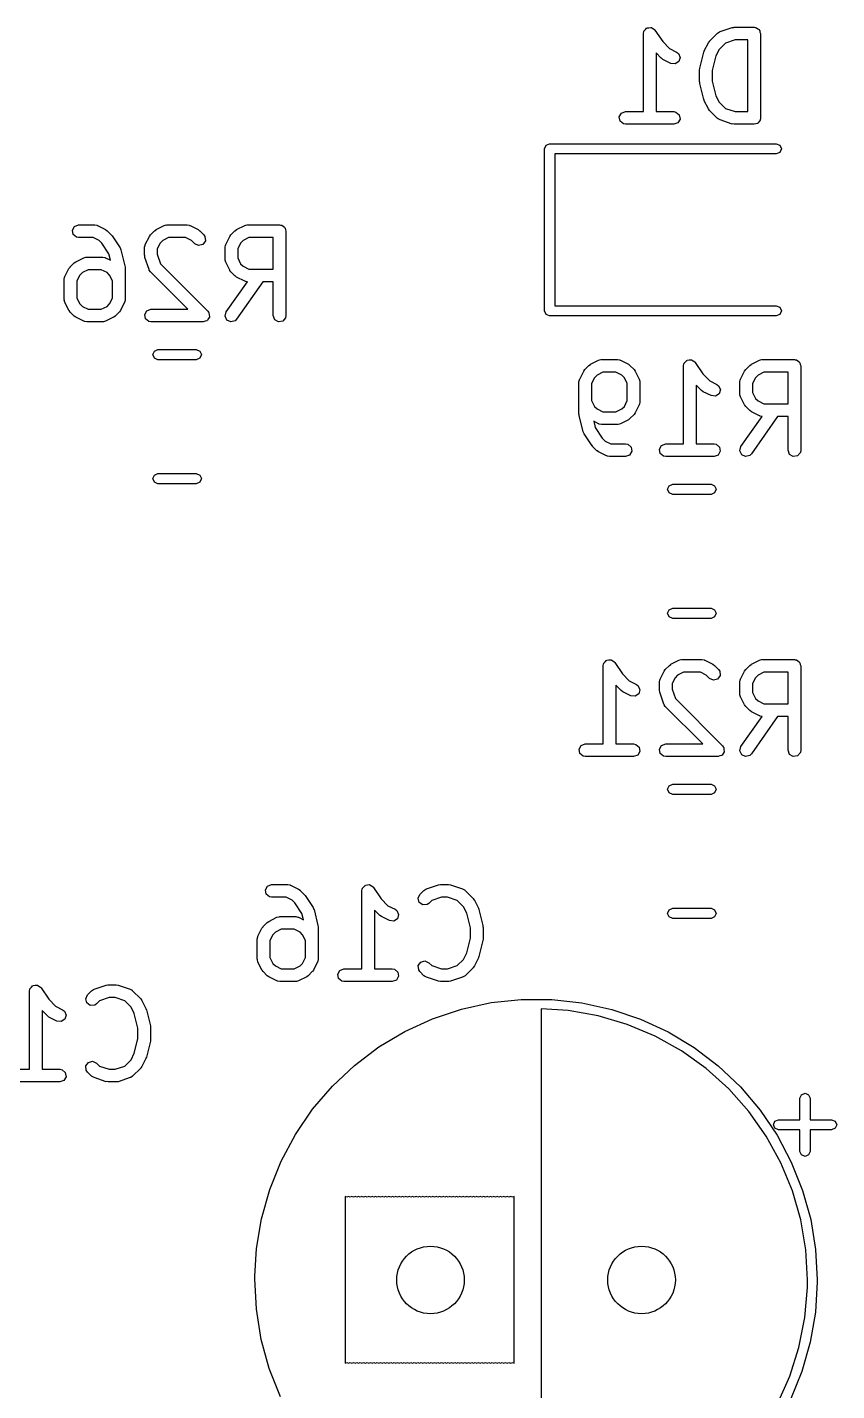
# Model space of a CAD drawing. Extents: x 83 to 134, y -229 to -46.
# Drawn here: x 111 to 120.59, y -147.18 to -131.02 of the extents above; entities that cross this region are included whole.
import ezdxf

# ---------------------------------------------------------------- set-up
doc = ezdxf.new("R2010")
doc.units = 0
doc.layers.add('BLACK', color=7, linetype='CONTINUOUS')

msp = doc.modelspace()

# ---------------------------------------------------------------- linework, layer by layer
at = {"layer": 'BLACK', "linetype": 'CONTINUOUS'}
for p, q in [((118.305, -131.063), (118.321, -131.048)), ((118.321, -131.048), (118.334, -131.031)), ((118.334, -131.031), (118.339, -131.031)), ((118.339, -131.031), (118.342, -131.028)), ((118.342, -131.028), (118.364, -131.026)), ((118.364, -131.026), (118.385, -131.023)), ((118.385, -131.023), (118.389, -131.025)), ((118.389, -131.025), (118.393, -131.024)), ((118.393, -131.024), (118.411, -131.037)), ((118.411, -131.037), (118.429, -131.048)), ((118.429, -131.048), (118.431, -131.052)), ((118.431, -131.052), (118.434, -131.055)), ((118.434, -131.055), (118.526, -131.191)), ((119.205, -131.073), (119.348, -131.025)), ((119.348, -131.025), (119.37, -131.022)), ((119.37, -131.022), (119.372, -131.021)), ((119.372, -131.021), (119.61, -131.021)), ((119.61, -131.021), (119.62, -131.023)), ((119.62, -131.023), (119.623, -131.023)), ((119.623, -131.023), (119.626, -131.024)), ((119.626, -131.024), (119.636, -131.026)), ((119.636, -131.026), (119.651, -131.038)), ((119.651, -131.038), (119.668, -131.048)), ((119.668, -131.048), (119.67, -131.055)), ((119.67, -131.055), (119.675, -131.059)), ((118.297, -131.096), (118.302, -131.071)), ((118.297, -132.021), (118.297, -131.096)), ((118.302, -131.071), (118.304, -131.067)), ((118.304, -131.067), (118.305, -131.063)), ((118.526, -131.191), (118.607, -131.273)), ((119.019, -131.301), (119.067, -131.206)), ((119.067, -131.206), (119.08, -131.188)), ((119.08, -131.188), (119.081, -131.186)), ((119.081, -131.186), (119.176, -131.091)), ((119.176, -131.091), (119.197, -131.076)), ((119.27, -131.21), (119.196, -131.284)), ((119.197, -131.076), (119.202, -131.076)), ((119.202, -131.076), (119.205, -131.073)), ((119.384, -131.171), (119.27, -131.21)), ((119.535, -131.171), (119.384, -131.171)), ((119.535, -132.021), (119.535, -131.171)), ((119.675, -131.059), (119.678, -131.078)), ((119.678, -131.078), (119.685, -131.096)), ((119.685, -131.096), (119.685, -132.096)), ((118.509, -131.388), (118.447, -131.325)), ((118.447, -131.325), (118.447, -132.021)), ((118.607, -131.273), (118.691, -131.315)), ((118.691, -131.315), (118.712, -131.331)), ((118.712, -131.331), (118.733, -131.378)), ((118.733, -131.378), (118.718, -131.427)), ((118.966, -131.507), (119.014, -131.316)), ((119.014, -131.316), (119.019, -131.304)), ((119.019, -131.304), (119.019, -131.301)), ((119.157, -131.361), (119.114, -131.534)), ((119.196, -131.284), (119.157, -131.361)), ((118.511, -131.388), (118.509, -131.388)), ((118.529, -131.402), (118.511, -131.388)), ((118.624, -131.449), (118.529, -131.402)), ((118.675, -131.455), (118.624, -131.449)), ((118.718, -131.427), (118.675, -131.455)), ((118.964, -131.525), (118.966, -131.51)), ((118.964, -131.668), (118.964, -131.525)), ((118.966, -131.51), (118.966, -131.507)), ((119.114, -131.534), (119.114, -131.659)), ((118.965, -131.671), (118.964, -131.668)), ((118.966, -131.686), (118.965, -131.671)), ((119.014, -131.876), (118.966, -131.686)), ((119.114, -131.659), (119.157, -131.832)), ((119.157, -131.832), (119.196, -131.909)), ((118.038, -132.039), (118.086, -132.021)), ((118.086, -132.021), (118.297, -132.021)), ((118.447, -132.021), (118.658, -132.021)), ((118.658, -132.021), (118.683, -132.026)), ((118.683, -132.026), (118.723, -132.059)), ((119.016, -131.879), (119.014, -131.876)), ((119.019, -131.892), (119.016, -131.879)), ((119.067, -131.987), (119.019, -131.892)), ((119.068, -131.988), (119.067, -131.987)), ((119.081, -132.007), (119.068, -131.988)), ((119.176, -132.102), (119.081, -132.007)), ((119.196, -131.909), (119.27, -131.983)), ((119.27, -131.983), (119.384, -132.021)), ((119.384, -132.021), (119.535, -132.021)), ((118.012, -132.083), (118.038, -132.039)), ((118.021, -132.134), (118.012, -132.083)), ((118.061, -132.167), (118.021, -132.134)), ((118.086, -132.171), (118.061, -132.167)), ((118.658, -132.171), (118.086, -132.171)), ((118.706, -132.154), (118.658, -132.171)), ((118.732, -132.109), (118.706, -132.154)), ((118.723, -132.059), (118.732, -132.109)), ((119.18, -132.104), (119.176, -132.102)), ((119.183, -132.108), (119.18, -132.104)), ((119.205, -132.12), (119.183, -132.108)), ((119.348, -132.168), (119.205, -132.12)), ((119.35, -132.167), (119.348, -132.168)), ((119.372, -132.171), (119.35, -132.167)), ((119.61, -132.171), (119.372, -132.171)), ((119.628, -132.165), (119.61, -132.171)), ((119.648, -132.161), (119.628, -132.165)), ((119.652, -132.156), (119.648, -132.161)), ((119.658, -132.154), (119.652, -132.156)), ((119.668, -132.137), (119.658, -132.154)), ((119.681, -132.122), (119.668, -132.137)), ((119.682, -132.112), (119.681, -132.122)), ((119.684, -132.109), (119.682, -132.112)), ((119.685, -132.096), (119.683, -132.106)), ((119.683, -132.106), (119.684, -132.109)), ((117.127, -132.462), (117.145, -132.42)), ((117.127, -134.382), (117.127, -132.462)), ((117.145, -132.42), (117.187, -132.402)), ((117.187, -132.402), (119.872, -132.402)), ((119.872, -132.402), (119.914, -132.42)), ((119.914, -132.504), (119.872, -132.522)), ((119.914, -132.42), (119.932, -132.462)), ((119.932, -132.462), (119.914, -132.504)), ((119.872, -132.522), (117.247, -132.522)), ((117.247, -132.522), (117.247, -134.322)), ((111.535, -133.425), (111.561, -133.381)), ((111.544, -133.476), (111.535, -133.425)), ((111.584, -133.509), (111.544, -133.476)), ((111.561, -133.381), (111.609, -133.363)), ((111.609, -133.363), (111.8, -133.363)), ((111.8, -133.363), (111.825, -133.368)), ((111.825, -133.368), (111.829, -133.371)), ((111.829, -133.371), (111.833, -133.371)), ((111.833, -133.371), (111.929, -133.419)), ((111.929, -133.419), (111.947, -133.432)), ((111.947, -133.432), (111.948, -133.433)), ((111.948, -133.433), (111.996, -133.481)), ((111.996, -133.481), (112.002, -133.49)), ((112.46, -133.482), (112.461, -133.481)), ((112.461, -133.481), (112.509, -133.433)), ((112.509, -133.433), (112.527, -133.42)), ((112.527, -133.42), (112.528, -133.419)), ((112.528, -133.419), (112.623, -133.371)), ((112.623, -133.371), (112.648, -133.364)), ((112.648, -133.364), (112.653, -133.365)), ((112.653, -133.365), (112.657, -133.363)), ((112.657, -133.363), (112.895, -133.363)), ((112.895, -133.363), (112.921, -133.368)), ((112.921, -133.368), (112.924, -133.371)), ((112.924, -133.371), (112.929, -133.371)), ((112.929, -133.371), (113.024, -133.419)), ((113.024, -133.419), (113.042, -133.432)), ((113.042, -133.432), (113.043, -133.433)), ((113.043, -133.433), (113.091, -133.481)), ((113.091, -133.481), (113.106, -133.502)), ((113.413, -133.481), (113.461, -133.433)), ((113.413, -133.482), (113.413, -133.481)), ((113.461, -133.433), (113.479, -133.42)), ((113.479, -133.42), (113.481, -133.419)), ((113.481, -133.419), (113.576, -133.371)), ((113.576, -133.371), (113.601, -133.364)), ((113.601, -133.364), (113.605, -133.365)), ((113.605, -133.365), (113.609, -133.363)), ((113.609, -133.363), (113.99, -133.363)), ((113.99, -133.363), (114, -133.365)), ((114, -133.365), (114.003, -133.365)), ((114.003, -133.365), (114.006, -133.366)), ((114.006, -133.366), (114.016, -133.368)), ((114.016, -133.368), (114.031, -133.38)), ((114.031, -133.38), (114.048, -133.39)), ((114.048, -133.39), (114.05, -133.397)), ((114.05, -133.397), (114.055, -133.401)), ((114.055, -133.401), (114.059, -133.42)), ((114.059, -133.42), (114.065, -133.438)), ((114.065, -133.438), (114.065, -134.438)), ((111.609, -133.513), (111.584, -133.509)), ((111.782, -133.513), (111.609, -133.513)), ((111.851, -133.548), (111.782, -133.513)), ((111.884, -133.581), (111.851, -133.548)), ((111.968, -133.707), (111.884, -133.581)), ((112.002, -133.49), (112.005, -133.492)), ((112.005, -133.492), (112.1, -133.635)), ((112.1, -133.635), (112.11, -133.658)), ((112.391, -133.629), (112.396, -133.603)), ((112.391, -133.724), (112.391, -133.629)), ((112.396, -133.603), (112.399, -133.6)), ((112.399, -133.595), (112.447, -133.5)), ((112.399, -133.6), (112.399, -133.595)), ((112.447, -133.5), (112.46, -133.482)), ((112.576, -133.578), (112.541, -133.647)), ((112.606, -133.548), (112.576, -133.578)), ((112.675, -133.513), (112.606, -133.548)), ((112.877, -133.513), (112.675, -133.513)), ((112.946, -133.548), (112.877, -133.513)), ((112.985, -133.587), (112.946, -133.548)), ((113.031, -133.608), (112.985, -133.587)), ((113.081, -133.595), (113.031, -133.608)), ((113.11, -133.553), (113.081, -133.595)), ((113.106, -133.502), (113.11, -133.553)), ((113.344, -133.629), (113.348, -133.603)), ((113.344, -133.772), (113.344, -133.629)), ((113.348, -133.603), (113.351, -133.6)), ((113.351, -133.6), (113.352, -133.595)), ((113.352, -133.595), (113.399, -133.5)), ((113.399, -133.5), (113.413, -133.482)), ((113.528, -133.578), (113.494, -133.647)), ((113.559, -133.548), (113.528, -133.578)), ((113.627, -133.513), (113.559, -133.548)), ((113.915, -133.513), (113.627, -133.513)), ((113.915, -133.887), (113.915, -133.513)), ((111.556, -133.814), (111.575, -133.801)), ((111.575, -133.801), (111.576, -133.8)), ((111.576, -133.8), (111.671, -133.752)), ((111.671, -133.752), (111.696, -133.745)), ((111.696, -133.745), (111.7, -133.746)), ((111.7, -133.746), (111.705, -133.744)), ((111.705, -133.744), (111.895, -133.744)), ((111.895, -133.744), (111.921, -133.749)), ((111.921, -133.749), (111.924, -133.752)), ((111.924, -133.752), (111.929, -133.752)), ((111.929, -133.752), (111.987, -133.781)), ((111.987, -133.781), (111.968, -133.707)), ((112.11, -133.658), (112.111, -133.658)), ((112.111, -133.658), (112.158, -133.849)), ((112.392, -133.726), (112.391, -133.724)), ((112.395, -133.748), (112.392, -133.726)), ((112.443, -133.891), (112.395, -133.748)), ((112.541, -133.647), (112.541, -133.712)), ((112.541, -133.712), (112.58, -133.826)), ((113.345, -133.776), (113.344, -133.772)), ((113.344, -133.78), (113.345, -133.776)), ((113.352, -133.805), (113.344, -133.78)), ((113.494, -133.647), (113.494, -133.754)), ((113.494, -133.754), (113.528, -133.823)), ((111.447, -133.976), (111.495, -133.881)), ((111.495, -133.881), (111.508, -133.863)), ((111.508, -133.863), (111.509, -133.862)), ((111.509, -133.862), (111.556, -133.814)), ((111.623, -133.959), (111.589, -134.028)), ((111.654, -133.929), (111.623, -133.959)), ((111.722, -133.894), (111.654, -133.929)), ((111.877, -133.894), (111.722, -133.894)), ((111.946, -133.929), (111.877, -133.894)), ((111.976, -133.959), (111.946, -133.929)), ((112.011, -134.028), (111.976, -133.959)), ((112.158, -133.849), (112.159, -133.864)), ((112.159, -133.864), (112.161, -133.867)), ((112.161, -133.867), (112.161, -134.248)), ((112.446, -133.894), (112.443, -133.891)), ((112.446, -133.899), (112.446, -133.894)), ((112.461, -133.92), (112.446, -133.899)), ((112.904, -134.363), (112.461, -133.92)), ((112.58, -133.826), (113.139, -134.385)), ((113.399, -133.9), (113.352, -133.805)), ((113.401, -133.902), (113.399, -133.9)), ((113.413, -133.92), (113.401, -133.902)), ((113.461, -133.968), (113.413, -133.92)), ((113.528, -133.823), (113.559, -133.853)), ((113.559, -133.853), (113.627, -133.887)), ((113.627, -133.887), (113.915, -133.887)), ((111.439, -134.01), (111.444, -133.984)), ((111.439, -134.248), (111.439, -134.01)), ((111.444, -133.984), (111.447, -133.981)), ((111.447, -133.981), (111.447, -133.976)), ((111.589, -134.028), (111.589, -134.23)), ((112.011, -134.23), (112.011, -134.028)), ((113.357, -134.395), (113.608, -134.037)), ((113.463, -133.968), (113.461, -133.968)), ((113.481, -133.982), (113.463, -133.968)), ((113.791, -134.037), (113.48, -134.481)), ((113.576, -134.029), (113.481, -133.982)), ((113.58, -134.03), (113.576, -134.029)), ((113.584, -134.033), (113.58, -134.03)), ((113.608, -134.037), (113.584, -134.033)), ((113.915, -134.037), (113.791, -134.037)), ((113.915, -134.438), (113.915, -134.037)), ((111.441, -134.252), (111.439, -134.248)), ((111.44, -134.256), (111.441, -134.252)), ((111.447, -134.281), (111.44, -134.256)), ((111.495, -134.377), (111.447, -134.281)), ((111.589, -134.23), (111.623, -134.299)), ((111.976, -134.299), (112.011, -134.23)), ((112.153, -134.281), (112.105, -134.377)), ((112.156, -134.274), (112.153, -134.277)), ((112.153, -134.277), (112.153, -134.281)), ((112.161, -134.248), (112.156, -134.274)), ((111.496, -134.378), (111.495, -134.377)), ((111.509, -134.396), (111.496, -134.378)), ((111.556, -134.444), (111.509, -134.396)), ((111.558, -134.444), (111.556, -134.444)), ((111.576, -134.458), (111.558, -134.444)), ((111.623, -134.299), (111.654, -134.329)), ((111.654, -134.329), (111.722, -134.363)), ((111.722, -134.363), (111.877, -134.363)), ((111.877, -134.363), (111.946, -134.329)), ((111.946, -134.329), (111.976, -134.299)), ((112.043, -134.444), (112.025, -134.457)), ((112.091, -134.396), (112.043, -134.444)), ((112.092, -134.395), (112.091, -134.396)), ((112.105, -134.377), (112.092, -134.395)), ((112.393, -134.425), (112.418, -134.381)), ((112.402, -134.476), (112.393, -134.425)), ((112.418, -134.381), (112.466, -134.363)), ((112.466, -134.363), (112.904, -134.363)), ((113.139, -134.385), (113.148, -134.399)), ((113.148, -134.399), (113.15, -134.401)), ((113.15, -134.401), (113.151, -134.403)), ((113.151, -134.403), (113.153, -134.407)), ((113.153, -134.407), (113.155, -134.429)), ((113.155, -134.429), (113.159, -134.451)), ((113.159, -134.451), (113.158, -134.454)), ((113.344, -134.445), (113.357, -134.395)), ((113.366, -134.491), (113.344, -134.445)), ((113.933, -134.487), (113.915, -134.438)), ((114.065, -134.438), (114.061, -134.464)), ((117.145, -134.424), (117.127, -134.382)), ((117.187, -134.442), (117.145, -134.424)), ((119.872, -134.442), (117.187, -134.442)), ((117.247, -134.322), (119.872, -134.322)), ((119.872, -134.322), (119.914, -134.34)), ((119.914, -134.424), (119.872, -134.442)), ((119.914, -134.34), (119.932, -134.382)), ((119.932, -134.382), (119.914, -134.424)), ((111.671, -134.505), (111.576, -134.458)), ((111.675, -134.506), (111.671, -134.505)), ((111.679, -134.509), (111.675, -134.506)), ((111.705, -134.513), (111.679, -134.509)), ((111.895, -134.513), (111.705, -134.513)), ((111.899, -134.512), (111.895, -134.513)), ((111.904, -134.513), (111.899, -134.512)), ((111.929, -134.505), (111.904, -134.513)), ((112.024, -134.458), (111.929, -134.505)), ((112.025, -134.457), (112.024, -134.458)), ((112.441, -134.509), (112.402, -134.476)), ((112.466, -134.513), (112.441, -134.509)), ((113.086, -134.513), (112.466, -134.513)), ((113.107, -134.506), (113.086, -134.513)), ((113.129, -134.5), (113.107, -134.506)), ((113.131, -134.497), (113.129, -134.5)), ((113.134, -134.496), (113.131, -134.497)), ((113.145, -134.476), (113.134, -134.496)), ((113.158, -134.458), (113.145, -134.476)), ((113.158, -134.454), (113.158, -134.458)), ((113.412, -134.513), (113.366, -134.491)), ((113.462, -134.5), (113.412, -134.513)), ((113.48, -134.481), (113.462, -134.5)), ((113.977, -134.512), (113.933, -134.487)), ((114.028, -134.503), (113.977, -134.512)), ((114.061, -134.464), (114.028, -134.503)), ((112.489, -134.901), (112.507, -134.859)), ((112.507, -134.943), (112.489, -134.901)), ((112.507, -134.859), (112.549, -134.841)), ((112.549, -134.841), (113.003, -134.841)), ((113.003, -134.841), (113.045, -134.859)), ((113.045, -134.859), (113.063, -134.901)), ((113.063, -134.901), (113.045, -134.943)), ((112.549, -134.961), (112.507, -134.943)), ((113.003, -134.961), (112.549, -134.961)), ((113.045, -134.943), (113.003, -134.961)), ((117.543, -135.191), (117.591, -135.096)), ((117.591, -135.096), (117.604, -135.078)), ((117.604, -135.078), (117.605, -135.077)), ((117.605, -135.077), (117.652, -135.029)), ((117.652, -135.029), (117.671, -135.016)), ((117.671, -135.016), (117.672, -135.015)), ((117.672, -135.015), (117.767, -134.967)), ((117.767, -134.967), (117.792, -134.96)), ((117.792, -134.96), (117.796, -134.961)), ((117.796, -134.961), (117.801, -134.959)), ((117.801, -134.959), (117.991, -134.959)), ((117.991, -134.959), (118.017, -134.964)), ((118.017, -134.964), (118.02, -134.967)), ((118.02, -134.967), (118.025, -134.967)), ((118.025, -134.967), (118.12, -135.015)), ((118.12, -135.015), (118.138, -135.028)), ((118.138, -135.028), (118.139, -135.029)), ((118.139, -135.029), (118.187, -135.077)), ((118.187, -135.077), (118.2, -135.095)), ((118.2, -135.095), (118.201, -135.096)), ((118.201, -135.096), (118.249, -135.191)), ((118.773, -135.034), (118.778, -135.009)), ((118.773, -135.959), (118.773, -135.034)), ((118.778, -135.009), (118.78, -135.005)), ((118.78, -135.005), (118.781, -135.001)), ((118.781, -135.001), (118.797, -134.986)), ((118.797, -134.986), (118.811, -134.969)), ((118.811, -134.969), (118.815, -134.969)), ((118.815, -134.969), (118.818, -134.966)), ((118.818, -134.966), (118.84, -134.964)), ((118.84, -134.964), (118.861, -134.961)), ((118.861, -134.961), (118.865, -134.963)), ((118.865, -134.963), (118.869, -134.962)), ((118.869, -134.962), (118.887, -134.975)), ((118.887, -134.975), (118.906, -134.986)), ((118.906, -134.986), (118.907, -134.99)), ((118.907, -134.99), (118.911, -134.993)), ((118.911, -134.993), (119.002, -135.129)), ((119.448, -135.191), (119.495, -135.096)), ((119.495, -135.096), (119.509, -135.078)), ((119.509, -135.077), (119.557, -135.029)), ((119.509, -135.078), (119.509, -135.077)), ((119.557, -135.029), (119.575, -135.016)), ((119.575, -135.016), (119.577, -135.015)), ((119.577, -135.015), (119.672, -134.967)), ((119.672, -134.967), (119.697, -134.96)), ((119.697, -134.96), (119.701, -134.961)), ((119.701, -134.961), (119.705, -134.959)), ((119.705, -134.959), (120.086, -134.959)), ((120.086, -134.959), (120.096, -134.961)), ((120.096, -134.961), (120.099, -134.961)), ((120.099, -134.961), (120.102, -134.962)), ((120.102, -134.962), (120.112, -134.964)), ((120.112, -134.964), (120.127, -134.976)), ((120.127, -134.976), (120.144, -134.986)), ((120.144, -134.986), (120.146, -134.993)), ((120.146, -134.993), (120.151, -134.997)), ((120.151, -134.997), (120.155, -135.016)), ((120.155, -135.016), (120.161, -135.034)), ((120.161, -135.034), (120.161, -136.034)), ((117.535, -135.225), (117.54, -135.199)), ((117.535, -135.606), (117.535, -135.225)), ((117.54, -135.199), (117.542, -135.196)), ((117.542, -135.196), (117.543, -135.191)), ((117.719, -135.174), (117.685, -135.243)), ((117.685, -135.243), (117.685, -135.445)), ((117.75, -135.144), (117.719, -135.174)), ((117.818, -135.109), (117.75, -135.144)), ((117.973, -135.109), (117.818, -135.109)), ((118.042, -135.144), (117.973, -135.109)), ((118.072, -135.174), (118.042, -135.144)), ((118.107, -135.243), (118.072, -135.174)), ((118.107, -135.445), (118.107, -135.243)), ((118.249, -135.191), (118.256, -135.216)), ((118.256, -135.216), (118.255, -135.221)), ((118.255, -135.221), (118.257, -135.225)), ((118.257, -135.225), (118.257, -135.463)), ((119.002, -135.129), (119.083, -135.211)), ((119.083, -135.211), (119.167, -135.253)), ((119.167, -135.253), (119.188, -135.269)), ((119.44, -135.225), (119.444, -135.199)), ((119.44, -135.368), (119.44, -135.225)), ((119.444, -135.199), (119.447, -135.196)), ((119.447, -135.196), (119.448, -135.191)), ((119.624, -135.174), (119.59, -135.243)), ((119.59, -135.243), (119.59, -135.35)), ((119.655, -135.144), (119.624, -135.174)), ((119.723, -135.109), (119.655, -135.144)), ((120.011, -135.109), (119.723, -135.109)), ((120.011, -135.483), (120.011, -135.109)), ((118.986, -135.326), (118.923, -135.263)), ((118.923, -135.263), (118.923, -135.959)), ((118.987, -135.326), (118.986, -135.326)), ((119.005, -135.34), (118.987, -135.326)), ((119.1, -135.387), (119.005, -135.34)), ((119.151, -135.393), (119.1, -135.387)), ((119.194, -135.365), (119.151, -135.393)), ((119.188, -135.269), (119.209, -135.316)), ((119.209, -135.316), (119.194, -135.365)), ((119.441, -135.372), (119.44, -135.368)), ((119.44, -135.376), (119.441, -135.372)), ((119.448, -135.401), (119.44, -135.376)), ((119.495, -135.496), (119.448, -135.401)), ((119.59, -135.35), (119.624, -135.419)), ((119.624, -135.419), (119.655, -135.449)), ((117.685, -135.445), (117.719, -135.514)), ((117.719, -135.514), (117.75, -135.544)), ((117.75, -135.544), (117.818, -135.578)), ((117.818, -135.578), (117.973, -135.578)), ((117.973, -135.578), (118.042, -135.544)), ((118.042, -135.544), (118.072, -135.514)), ((118.072, -135.514), (118.107, -135.445)), ((118.249, -135.496), (118.201, -135.592)), ((118.252, -135.489), (118.249, -135.492)), ((118.249, -135.492), (118.249, -135.496)), ((118.257, -135.463), (118.252, -135.489)), ((119.497, -135.498), (119.495, -135.496)), ((119.509, -135.516), (119.497, -135.498)), ((119.557, -135.564), (119.509, -135.516)), ((119.559, -135.564), (119.557, -135.564)), ((119.577, -135.578), (119.559, -135.564)), ((119.672, -135.625), (119.577, -135.578)), ((119.655, -135.449), (119.723, -135.483)), ((119.723, -135.483), (120.011, -135.483)), ((117.536, -135.609), (117.535, -135.606)), ((117.537, -135.624), (117.536, -135.609)), ((117.585, -135.814), (117.537, -135.624)), ((117.767, -135.721), (117.709, -135.691)), ((117.709, -135.691), (117.727, -135.765)), ((117.771, -135.721), (117.767, -135.721)), ((117.775, -135.724), (117.771, -135.721)), ((117.801, -135.728), (117.775, -135.724)), ((117.991, -135.728), (117.801, -135.728)), ((117.995, -135.727), (117.991, -135.728)), ((118, -135.728), (117.995, -135.727)), ((118.025, -135.721), (118, -135.728)), ((118.12, -135.673), (118.025, -135.721)), ((118.121, -135.672), (118.12, -135.673)), ((118.139, -135.659), (118.121, -135.672)), ((118.187, -135.611), (118.139, -135.659)), ((118.188, -135.61), (118.187, -135.611)), ((118.201, -135.592), (118.188, -135.61)), ((119.453, -135.991), (119.704, -135.633)), ((119.887, -135.633), (119.576, -136.077)), ((119.676, -135.626), (119.672, -135.625)), ((119.68, -135.629), (119.676, -135.626)), ((119.704, -135.633), (119.68, -135.629)), ((120.011, -135.633), (119.887, -135.633)), ((120.011, -136.034), (120.011, -135.633)), ((117.585, -135.815), (117.585, -135.814)), ((117.595, -135.838), (117.585, -135.815)), ((117.691, -135.981), (117.595, -135.838)), ((117.727, -135.765), (117.811, -135.891)), ((117.811, -135.891), (117.845, -135.925)), ((117.693, -135.983), (117.691, -135.981)), ((117.7, -135.992), (117.693, -135.983)), ((117.748, -136.04), (117.7, -135.992)), ((117.749, -136.04), (117.748, -136.04)), ((117.767, -136.054), (117.749, -136.04)), ((117.862, -136.101), (117.767, -136.054)), ((117.845, -135.925), (117.914, -135.959)), ((117.914, -135.959), (118.086, -135.959)), ((118.086, -135.959), (118.112, -135.964)), ((118.112, -135.964), (118.151, -135.997)), ((118.16, -136.047), (118.134, -136.092)), ((118.151, -135.997), (118.16, -136.047)), ((118.489, -136.021), (118.514, -135.977)), ((118.498, -136.072), (118.489, -136.021)), ((118.514, -135.977), (118.562, -135.959)), ((118.562, -135.959), (118.773, -135.959)), ((118.923, -135.959), (119.134, -135.959)), ((119.134, -135.959), (119.16, -135.964)), ((119.16, -135.964), (119.199, -135.997)), ((119.208, -136.047), (119.182, -136.092)), ((119.199, -135.997), (119.208, -136.047)), ((119.44, -136.041), (119.453, -135.991)), ((119.462, -136.087), (119.44, -136.041)), ((120.029, -136.083), (120.011, -136.034)), ((120.157, -136.06), (120.124, -136.099)), ((120.161, -136.034), (120.157, -136.06)), ((117.867, -136.102), (117.862, -136.101)), ((117.87, -136.105), (117.867, -136.102)), ((117.896, -136.109), (117.87, -136.105)), ((118.086, -136.109), (117.896, -136.109)), ((118.134, -136.092), (118.086, -136.109)), ((118.537, -136.105), (118.498, -136.072)), ((118.562, -136.109), (118.537, -136.105)), ((119.134, -136.109), (118.562, -136.109)), ((119.182, -136.092), (119.134, -136.109)), ((119.508, -136.109), (119.462, -136.087)), ((119.558, -136.096), (119.508, -136.109)), ((119.576, -136.077), (119.558, -136.096)), ((120.073, -136.108), (120.029, -136.083)), ((120.124, -136.099), (120.073, -136.108)), ((112.489, -136.371), (112.507, -136.329)), ((112.507, -136.413), (112.489, -136.371)), ((112.507, -136.329), (112.549, -136.311)), ((112.549, -136.311), (113.003, -136.311)), ((113.003, -136.311), (113.045, -136.329)), ((113.045, -136.329), (113.063, -136.371)), ((113.063, -136.371), (113.045, -136.413)), ((112.549, -136.431), (112.507, -136.413)), ((113.003, -136.431), (112.549, -136.431)), ((113.045, -136.413), (113.003, -136.431)), ((118.585, -136.497), (118.603, -136.455)), ((118.603, -136.539), (118.585, -136.497)), ((118.603, -136.455), (118.645, -136.437)), ((118.645, -136.557), (118.603, -136.539)), ((118.645, -136.437), (119.099, -136.437)), ((119.099, -136.437), (119.141, -136.455)), ((119.141, -136.539), (119.099, -136.557)), ((119.141, -136.455), (119.159, -136.497)), ((119.159, -136.497), (119.141, -136.539)), ((119.099, -136.557), (118.645, -136.557)), ((118.585, -137.967), (118.603, -137.925)), ((118.603, -138.009), (118.585, -137.967)), ((118.603, -137.925), (118.645, -137.907)), ((118.645, -137.907), (119.099, -137.907)), ((119.099, -137.907), (119.141, -137.925)), ((119.141, -137.925), (119.159, -137.967)), ((119.159, -137.967), (119.141, -138.009)), ((118.645, -138.027), (118.603, -138.009)), ((119.099, -138.027), (118.645, -138.027)), ((119.141, -138.009), (119.099, -138.027)), ((117.821, -138.59), (117.825, -138.565)), ((117.821, -139.515), (117.821, -138.59)), ((117.825, -138.565), (117.828, -138.561)), ((117.828, -138.561), (117.829, -138.557)), ((117.829, -138.557), (117.844, -138.542)), ((117.844, -138.542), (117.858, -138.525)), ((117.858, -138.525), (117.863, -138.525)), ((117.863, -138.525), (117.866, -138.522)), ((117.866, -138.522), (117.887, -138.52)), ((117.887, -138.52), (117.909, -138.517)), ((117.909, -138.517), (117.913, -138.519)), ((117.913, -138.519), (117.917, -138.518)), ((117.917, -138.518), (117.934, -138.531)), ((117.934, -138.531), (117.953, -138.542)), ((117.953, -138.542), (117.955, -138.546)), ((117.955, -138.546), (117.958, -138.549)), ((117.958, -138.549), (118.049, -138.685)), ((118.495, -138.747), (118.543, -138.652)), ((118.543, -138.652), (118.556, -138.634)), ((118.556, -138.634), (118.557, -138.633)), ((118.557, -138.633), (118.605, -138.585)), ((118.605, -138.585), (118.623, -138.572)), ((118.623, -138.572), (118.624, -138.571)), ((118.624, -138.571), (118.719, -138.523)), ((118.719, -138.523), (118.744, -138.516)), ((118.744, -138.516), (118.749, -138.517)), ((118.749, -138.517), (118.753, -138.515)), ((118.753, -138.515), (118.991, -138.515)), ((118.991, -138.515), (119.017, -138.52)), ((119.017, -138.52), (119.02, -138.523)), ((119.02, -138.523), (119.025, -138.523)), ((119.025, -138.523), (119.12, -138.571)), ((119.12, -138.571), (119.138, -138.584)), ((119.138, -138.584), (119.139, -138.585)), ((119.139, -138.585), (119.187, -138.633)), ((119.187, -138.633), (119.202, -138.654)), ((119.448, -138.747), (119.495, -138.652)), ((119.495, -138.652), (119.509, -138.634)), ((119.509, -138.633), (119.557, -138.585)), ((119.509, -138.634), (119.509, -138.633)), ((119.557, -138.585), (119.575, -138.572)), ((119.575, -138.572), (119.577, -138.571)), ((119.577, -138.571), (119.672, -138.523)), ((119.672, -138.523), (119.697, -138.516)), ((119.697, -138.516), (119.701, -138.517)), ((119.701, -138.517), (119.705, -138.515)), ((119.705, -138.515), (120.086, -138.515)), ((120.086, -138.515), (120.096, -138.517)), ((120.096, -138.517), (120.099, -138.517)), ((120.099, -138.517), (120.102, -138.518)), ((120.102, -138.518), (120.112, -138.52)), ((120.112, -138.52), (120.127, -138.532)), ((120.127, -138.532), (120.144, -138.542)), ((120.144, -138.542), (120.146, -138.549)), ((120.146, -138.549), (120.151, -138.553)), ((120.151, -138.553), (120.155, -138.572)), ((120.155, -138.572), (120.161, -138.59)), ((120.161, -138.59), (120.161, -139.59)), ((118.049, -138.685), (118.131, -138.767)), ((118.131, -138.767), (118.215, -138.809)), ((118.215, -138.809), (118.236, -138.825)), ((118.487, -138.781), (118.492, -138.755)), ((118.487, -138.876), (118.487, -138.781)), ((118.492, -138.755), (118.495, -138.752)), ((118.495, -138.752), (118.495, -138.747)), ((118.672, -138.73), (118.637, -138.799)), ((118.637, -138.799), (118.637, -138.864)), ((118.702, -138.7), (118.672, -138.73)), ((118.771, -138.665), (118.702, -138.7)), ((118.973, -138.665), (118.771, -138.665)), ((119.042, -138.7), (118.973, -138.665)), ((119.081, -138.739), (119.042, -138.7)), ((119.127, -138.76), (119.081, -138.739)), ((119.177, -138.747), (119.127, -138.76)), ((119.206, -138.705), (119.177, -138.747)), ((119.202, -138.654), (119.206, -138.705)), ((119.44, -138.781), (119.444, -138.755)), ((119.44, -138.924), (119.44, -138.781)), ((119.444, -138.755), (119.447, -138.752)), ((119.447, -138.752), (119.448, -138.747)), ((119.624, -138.73), (119.59, -138.799)), ((119.59, -138.799), (119.59, -138.906)), ((119.655, -138.7), (119.624, -138.73)), ((119.723, -138.665), (119.655, -138.7)), ((120.011, -138.665), (119.723, -138.665)), ((120.011, -139.039), (120.011, -138.665)), ((118.033, -138.882), (117.971, -138.819)), ((117.971, -138.819), (117.971, -139.515)), ((118.035, -138.882), (118.033, -138.882)), ((118.053, -138.896), (118.035, -138.882)), ((118.148, -138.943), (118.053, -138.896)), ((118.199, -138.949), (118.148, -138.943)), ((118.242, -138.921), (118.199, -138.949)), ((118.236, -138.825), (118.256, -138.872)), ((118.256, -138.872), (118.242, -138.921)), ((118.488, -138.878), (118.487, -138.876)), ((118.491, -138.9), (118.488, -138.878)), ((118.539, -139.043), (118.491, -138.9)), ((118.637, -138.864), (118.676, -138.978)), ((119.441, -138.928), (119.44, -138.924)), ((119.44, -138.932), (119.441, -138.928)), ((119.448, -138.957), (119.44, -138.932)), ((119.495, -139.052), (119.448, -138.957)), ((119.59, -138.906), (119.624, -138.975)), ((119.624, -138.975), (119.655, -139.005)), ((118.542, -139.046), (118.539, -139.043)), ((118.542, -139.051), (118.542, -139.046)), ((118.557, -139.072), (118.542, -139.051)), ((119, -139.515), (118.557, -139.072)), ((118.676, -138.978), (119.235, -139.537)), ((119.497, -139.054), (119.495, -139.052)), ((119.509, -139.072), (119.497, -139.054)), ((119.557, -139.12), (119.509, -139.072)), ((119.559, -139.12), (119.557, -139.12)), ((119.577, -139.134), (119.559, -139.12)), ((119.672, -139.181), (119.577, -139.134)), ((119.655, -139.005), (119.723, -139.039)), ((119.723, -139.039), (120.011, -139.039)), ((119.453, -139.547), (119.704, -139.189)), ((119.887, -139.189), (119.576, -139.633)), ((119.676, -139.182), (119.672, -139.181)), ((119.68, -139.185), (119.676, -139.182)), ((119.704, -139.189), (119.68, -139.185)), ((120.011, -139.189), (119.887, -139.189)), ((120.011, -139.59), (120.011, -139.189)), ((117.536, -139.577), (117.562, -139.533)), ((117.545, -139.628), (117.536, -139.577)), ((117.562, -139.533), (117.61, -139.515)), ((117.61, -139.515), (117.821, -139.515)), ((117.971, -139.515), (118.182, -139.515)), ((118.182, -139.515), (118.207, -139.52)), ((118.207, -139.52), (118.246, -139.553)), ((118.255, -139.603), (118.23, -139.648)), ((118.246, -139.553), (118.255, -139.603)), ((118.489, -139.577), (118.514, -139.533)), ((118.498, -139.628), (118.489, -139.577)), ((118.514, -139.533), (118.562, -139.515)), ((118.562, -139.515), (119, -139.515)), ((119.235, -139.537), (119.244, -139.551)), ((119.254, -139.61), (119.241, -139.628)), ((119.244, -139.551), (119.246, -139.553)), ((119.246, -139.553), (119.247, -139.555)), ((119.247, -139.555), (119.249, -139.559)), ((119.249, -139.559), (119.251, -139.581)), ((119.251, -139.581), (119.255, -139.603)), ((119.255, -139.603), (119.254, -139.606)), ((119.254, -139.606), (119.254, -139.61)), ((119.44, -139.597), (119.453, -139.547)), ((119.462, -139.643), (119.44, -139.597)), ((120.029, -139.639), (120.011, -139.59)), ((120.157, -139.616), (120.124, -139.655)), ((120.161, -139.59), (120.157, -139.616)), ((117.584, -139.661), (117.545, -139.628)), ((117.61, -139.665), (117.584, -139.661)), ((118.182, -139.665), (117.61, -139.665)), ((118.23, -139.648), (118.182, -139.665)), ((118.537, -139.661), (118.498, -139.628)), ((118.562, -139.665), (118.537, -139.661)), ((119.182, -139.665), (118.562, -139.665)), ((119.203, -139.658), (119.182, -139.665)), ((119.225, -139.652), (119.203, -139.658)), ((119.227, -139.649), (119.225, -139.652)), ((119.23, -139.648), (119.227, -139.649)), ((119.241, -139.628), (119.23, -139.648)), ((119.508, -139.665), (119.462, -139.643)), ((119.558, -139.652), (119.508, -139.665)), ((119.576, -139.633), (119.558, -139.652)), ((120.073, -139.664), (120.029, -139.639)), ((120.124, -139.655), (120.073, -139.664)), ((118.585, -140.053), (118.603, -140.011)), ((118.603, -140.095), (118.585, -140.053)), ((118.603, -140.011), (118.645, -139.993)), ((118.645, -140.113), (118.603, -140.095)), ((118.645, -139.993), (119.099, -139.993)), ((119.099, -139.993), (119.141, -140.011)), ((119.141, -140.095), (119.099, -140.113)), ((119.141, -140.011), (119.159, -140.053)), ((119.159, -140.053), (119.141, -140.095)), ((119.099, -140.113), (118.645, -140.113)), ((113.821, -141.243), (113.847, -141.199)), ((113.847, -141.199), (113.895, -141.181)), ((113.895, -141.181), (114.086, -141.181)), ((114.086, -141.181), (114.111, -141.186)), ((114.111, -141.186), (114.115, -141.189)), ((114.115, -141.189), (114.119, -141.189)), ((114.119, -141.189), (114.215, -141.237)), ((114.215, -141.237), (114.233, -141.25)), ((114.963, -141.256), (114.968, -141.231)), ((114.968, -141.231), (114.97, -141.227)), ((114.97, -141.227), (114.971, -141.223)), ((114.971, -141.223), (114.987, -141.208)), ((114.987, -141.208), (115.001, -141.191)), ((115.001, -141.191), (115.005, -141.191)), ((115.005, -141.191), (115.008, -141.188)), ((115.008, -141.188), (115.03, -141.186)), ((115.03, -141.186), (115.051, -141.183)), ((115.051, -141.183), (115.055, -141.185)), ((115.055, -141.185), (115.059, -141.184)), ((115.059, -141.184), (115.077, -141.197)), ((115.077, -141.197), (115.096, -141.208)), ((115.096, -141.208), (115.097, -141.212)), ((115.097, -141.212), (115.101, -141.215)), ((115.101, -141.215), (115.192, -141.351)), ((115.699, -141.251), (115.721, -141.236)), ((115.721, -141.236), (115.725, -141.236)), ((115.725, -141.236), (115.729, -141.233)), ((115.729, -141.233), (115.872, -141.185)), ((115.872, -141.185), (115.894, -141.182)), ((115.894, -141.182), (115.895, -141.181)), ((115.895, -141.181), (115.991, -141.181)), ((115.991, -141.181), (116.013, -141.185)), ((116.013, -141.185), (116.014, -141.185)), ((116.014, -141.185), (116.157, -141.233)), ((116.157, -141.233), (116.18, -141.245)), ((113.83, -141.294), (113.821, -141.243)), ((113.87, -141.327), (113.83, -141.294)), ((113.895, -141.331), (113.87, -141.327)), ((114.068, -141.331), (113.895, -141.331)), ((114.137, -141.366), (114.068, -141.331)), ((114.17, -141.399), (114.137, -141.366)), ((114.254, -141.525), (114.17, -141.399)), ((114.233, -141.25), (114.234, -141.251)), ((114.234, -141.251), (114.282, -141.299)), ((114.282, -141.299), (114.288, -141.308)), ((114.288, -141.308), (114.291, -141.31)), ((114.291, -141.31), (114.386, -141.453)), ((114.963, -142.181), (114.963, -141.256)), ((115.192, -141.351), (115.273, -141.433)), ((115.63, -141.345), (115.652, -141.299)), ((115.643, -141.395), (115.63, -141.345)), ((115.685, -141.424), (115.643, -141.395)), ((115.652, -141.299), (115.699, -141.251)), ((115.793, -141.37), (115.758, -141.405)), ((115.908, -141.331), (115.793, -141.37)), ((115.978, -141.331), (115.908, -141.331)), ((116.093, -141.37), (115.978, -141.331)), ((116.167, -141.444), (116.093, -141.37)), ((116.18, -141.245), (116.182, -141.249)), ((116.182, -141.249), (116.186, -141.251)), ((116.186, -141.251), (116.282, -141.346)), ((116.282, -141.346), (116.295, -141.365)), ((116.295, -141.365), (116.296, -141.366)), ((116.296, -141.366), (116.343, -141.461)), ((114.273, -141.599), (114.254, -141.525)), ((114.386, -141.453), (114.396, -141.476)), ((114.396, -141.476), (114.397, -141.476)), ((114.397, -141.476), (114.444, -141.667)), ((115.176, -141.548), (115.113, -141.485)), ((115.113, -141.485), (115.113, -142.181)), ((115.177, -141.548), (115.176, -141.548)), ((115.195, -141.562), (115.177, -141.548)), ((115.273, -141.433), (115.357, -141.475)), ((115.357, -141.475), (115.378, -141.491)), ((115.378, -141.491), (115.399, -141.538)), ((115.399, -141.538), (115.384, -141.587)), ((115.737, -141.42), (115.685, -141.424)), ((115.758, -141.405), (115.737, -141.42)), ((116.206, -141.521), (116.167, -141.444)), ((116.249, -141.694), (116.206, -141.521)), ((116.343, -141.461), (116.347, -141.473)), ((116.347, -141.473), (116.349, -141.476)), ((116.349, -141.476), (116.397, -141.667)), ((118.585, -141.523), (118.603, -141.481)), ((118.603, -141.565), (118.585, -141.523)), ((118.603, -141.481), (118.645, -141.463)), ((118.645, -141.463), (119.099, -141.463)), ((119.099, -141.463), (119.141, -141.481)), ((119.141, -141.481), (119.159, -141.523)), ((119.159, -141.523), (119.141, -141.565)), ((113.733, -141.794), (113.781, -141.699)), ((113.781, -141.699), (113.794, -141.681)), ((113.794, -141.681), (113.795, -141.68)), ((113.795, -141.68), (113.842, -141.632)), ((113.842, -141.632), (113.861, -141.619)), ((113.861, -141.619), (113.862, -141.618)), ((113.862, -141.618), (113.957, -141.57)), ((114.008, -141.712), (113.94, -141.747)), ((113.957, -141.57), (113.982, -141.563)), ((113.982, -141.563), (113.986, -141.564)), ((113.986, -141.564), (113.991, -141.562)), ((113.991, -141.562), (114.181, -141.562)), ((114.163, -141.712), (114.008, -141.712)), ((114.232, -141.747), (114.163, -141.712)), ((114.181, -141.562), (114.207, -141.567)), ((114.207, -141.567), (114.21, -141.57)), ((114.21, -141.57), (114.215, -141.57)), ((114.215, -141.57), (114.273, -141.599)), ((114.444, -141.667), (114.445, -141.682)), ((114.445, -141.682), (114.447, -141.685)), ((114.447, -141.685), (114.447, -142.066)), ((115.29, -141.609), (115.195, -141.562)), ((115.341, -141.615), (115.29, -141.609)), ((115.384, -141.587), (115.341, -141.615)), ((116.249, -141.819), (116.249, -141.694)), ((116.397, -141.667), (116.398, -141.682)), ((116.398, -141.682), (116.399, -141.685)), ((116.399, -141.685), (116.399, -141.828)), ((118.645, -141.583), (118.603, -141.565)), ((119.099, -141.583), (118.645, -141.583)), ((119.141, -141.565), (119.099, -141.583)), ((113.725, -141.828), (113.73, -141.802)), ((113.725, -142.066), (113.725, -141.828)), ((113.73, -141.802), (113.733, -141.799)), ((113.733, -141.799), (113.733, -141.794)), ((113.909, -141.777), (113.875, -141.846)), ((113.875, -141.846), (113.875, -142.048)), ((113.94, -141.747), (113.909, -141.777)), ((114.262, -141.777), (114.232, -141.747)), ((114.297, -141.846), (114.262, -141.777)), ((114.297, -142.048), (114.297, -141.846)), ((116.206, -141.992), (116.249, -141.819)), ((116.397, -141.846), (116.349, -142.036)), ((116.399, -141.828), (116.396, -141.843)), ((116.396, -141.843), (116.397, -141.846)), ((116.167, -142.069), (116.206, -141.992)), ((116.349, -142.036), (116.344, -142.048)), ((113.727, -142.07), (113.725, -142.066)), ((113.726, -142.074), (113.727, -142.07)), ((113.733, -142.099), (113.726, -142.074)), ((113.781, -142.195), (113.733, -142.099)), ((113.782, -142.196), (113.781, -142.195)), ((113.795, -142.214), (113.782, -142.196)), ((113.875, -142.048), (113.909, -142.117)), ((113.909, -142.117), (113.94, -142.147)), ((113.94, -142.147), (114.008, -142.181)), ((114.008, -142.181), (114.163, -142.181)), ((114.163, -142.181), (114.232, -142.147)), ((114.232, -142.147), (114.262, -142.117)), ((114.262, -142.117), (114.297, -142.048)), ((114.391, -142.195), (114.378, -142.213)), ((114.439, -142.099), (114.391, -142.195)), ((114.442, -142.092), (114.439, -142.095)), ((114.439, -142.095), (114.439, -142.099)), ((114.447, -142.066), (114.442, -142.092)), ((114.679, -142.243), (114.704, -142.199)), ((114.704, -142.199), (114.752, -142.181)), ((114.752, -142.181), (114.963, -142.181)), ((115.113, -142.181), (115.324, -142.181)), ((115.324, -142.181), (115.35, -142.186)), ((115.35, -142.186), (115.389, -142.219)), ((115.632, -142.142), (115.662, -142.1)), ((115.637, -142.193), (115.632, -142.142)), ((115.652, -142.214), (115.637, -142.193)), ((115.662, -142.1), (115.711, -142.086)), ((115.711, -142.086), (115.758, -142.108)), ((115.758, -142.108), (115.793, -142.143)), ((115.793, -142.143), (115.908, -142.181)), ((115.908, -142.181), (115.978, -142.181)), ((115.978, -142.181), (116.093, -142.143)), ((116.093, -142.143), (116.167, -142.069)), ((116.282, -142.167), (116.186, -142.262)), ((116.296, -142.147), (116.282, -142.165)), ((116.282, -142.165), (116.282, -142.167)), ((116.343, -142.052), (116.296, -142.147)), ((116.344, -142.048), (116.343, -142.052)), ((113.842, -142.262), (113.795, -142.214)), ((113.844, -142.262), (113.842, -142.262)), ((113.862, -142.276), (113.844, -142.262)), ((113.957, -142.323), (113.862, -142.276)), ((113.961, -142.324), (113.957, -142.323)), ((113.965, -142.327), (113.961, -142.324)), ((113.991, -142.331), (113.965, -142.327)), ((114.181, -142.331), (113.991, -142.331)), ((114.185, -142.33), (114.181, -142.331)), ((114.19, -142.331), (114.185, -142.33)), ((114.215, -142.323), (114.19, -142.331)), ((114.31, -142.276), (114.215, -142.323)), ((114.311, -142.275), (114.31, -142.276)), ((114.329, -142.262), (114.311, -142.275)), ((114.377, -142.214), (114.329, -142.262)), ((114.378, -142.213), (114.377, -142.214)), ((114.688, -142.294), (114.679, -142.243)), ((114.727, -142.327), (114.688, -142.294)), ((114.752, -142.331), (114.727, -142.327)), ((115.324, -142.331), (114.752, -142.331)), ((115.372, -142.314), (115.324, -142.331)), ((115.398, -142.269), (115.372, -142.314)), ((115.389, -142.219), (115.398, -142.269)), ((115.699, -142.262), (115.652, -142.214)), ((115.704, -142.264), (115.699, -142.262)), ((115.706, -142.268), (115.704, -142.264)), ((115.729, -142.28), (115.706, -142.268)), ((115.872, -142.328), (115.729, -142.28)), ((115.873, -142.327), (115.872, -142.328)), ((115.895, -142.331), (115.873, -142.327)), ((115.991, -142.331), (115.895, -142.331)), ((115.992, -142.331), (115.991, -142.331)), ((116.014, -142.328), (115.992, -142.331)), ((116.157, -142.28), (116.014, -142.328)), ((116.161, -142.277), (116.157, -142.28)), ((116.165, -142.277), (116.161, -142.277)), ((116.186, -142.262), (116.165, -142.277)), ((111.026, -142.446), (111.031, -142.421)), ((111.026, -143.371), (111.026, -142.446)), ((111.031, -142.421), (111.033, -142.417)), ((111.033, -142.417), (111.034, -142.413)), ((111.034, -142.413), (111.05, -142.398)), ((111.05, -142.398), (111.064, -142.381)), ((111.064, -142.381), (111.068, -142.381)), ((111.068, -142.381), (111.071, -142.378)), ((111.071, -142.378), (111.093, -142.376)), ((111.093, -142.376), (111.114, -142.373)), ((111.114, -142.373), (111.118, -142.375)), ((111.118, -142.375), (111.122, -142.374)), ((111.122, -142.374), (111.14, -142.387)), ((111.14, -142.387), (111.159, -142.398)), ((111.159, -142.398), (111.16, -142.402)), ((111.16, -142.402), (111.164, -142.405)), ((111.164, -142.405), (111.255, -142.541)), ((111.693, -142.535), (111.715, -142.489)), ((111.715, -142.489), (111.762, -142.441)), ((111.762, -142.441), (111.784, -142.426)), ((111.784, -142.426), (111.788, -142.426)), ((111.788, -142.426), (111.792, -142.423)), ((111.792, -142.423), (111.935, -142.375)), ((111.971, -142.521), (111.856, -142.56)), ((111.935, -142.375), (111.957, -142.372)), ((111.957, -142.372), (111.958, -142.371)), ((111.958, -142.371), (112.054, -142.371)), ((112.041, -142.521), (111.971, -142.521)), ((112.156, -142.56), (112.041, -142.521)), ((112.054, -142.371), (112.076, -142.375)), ((112.076, -142.375), (112.077, -142.375)), ((112.077, -142.375), (112.22, -142.423)), ((112.22, -142.423), (112.243, -142.435)), ((112.243, -142.435), (112.245, -142.439)), ((112.245, -142.439), (112.249, -142.441)), ((112.249, -142.441), (112.345, -142.536)), ((111.239, -142.738), (111.176, -142.675)), ((111.176, -142.675), (111.176, -143.371)), ((111.255, -142.541), (111.336, -142.623)), ((111.336, -142.623), (111.42, -142.665)), ((111.42, -142.665), (111.441, -142.681)), ((111.441, -142.681), (111.462, -142.728)), ((111.706, -142.585), (111.693, -142.535)), ((111.748, -142.614), (111.706, -142.585)), ((111.8, -142.61), (111.748, -142.614)), ((111.821, -142.595), (111.8, -142.61)), ((111.856, -142.56), (111.821, -142.595)), ((112.23, -142.634), (112.156, -142.56)), ((112.269, -142.711), (112.23, -142.634)), ((112.345, -142.536), (112.358, -142.555)), ((112.358, -142.555), (112.359, -142.556)), ((112.359, -142.556), (112.406, -142.651)), ((112.406, -142.651), (112.41, -142.663)), ((112.41, -142.663), (112.412, -142.666)), ((112.412, -142.666), (112.46, -142.857)), ((115.801, -142.772), (116.142, -142.658)), ((116.142, -142.658), (116.494, -142.581)), ((116.494, -142.581), (116.852, -142.543)), ((116.852, -142.543), (117.212, -142.543)), ((117.407, -142.676), (117.086, -142.655)), ((117.086, -142.655), (117.086, -149.078)), ((117.212, -142.543), (117.57, -142.583)), ((117.761, -142.738), (117.407, -142.676)), ((117.57, -142.583), (117.922, -142.661)), ((117.922, -142.661), (118.263, -142.776)), ((111.24, -142.738), (111.239, -142.738)), ((111.258, -142.752), (111.24, -142.738)), ((111.353, -142.799), (111.258, -142.752)), ((111.404, -142.805), (111.353, -142.799)), ((111.447, -142.777), (111.404, -142.805)), ((111.462, -142.728), (111.447, -142.777)), ((112.312, -142.884), (112.269, -142.711)), ((115.473, -142.922), (115.801, -142.772)), ((118.105, -142.839), (117.761, -142.738)), ((118.436, -142.978), (118.105, -142.839)), ((118.263, -142.776), (118.59, -142.928)), ((112.269, -143.182), (112.312, -143.009)), ((112.312, -143.009), (112.312, -142.884)), ((112.46, -142.857), (112.461, -142.872)), ((112.461, -142.872), (112.462, -142.875)), ((112.462, -142.875), (112.462, -143.018)), ((115.164, -143.107), (115.473, -142.922)), ((118.749, -143.153), (118.436, -142.978)), ((118.59, -142.928), (118.898, -143.114)), ((112.46, -143.036), (112.412, -143.226)), ((112.462, -143.018), (112.459, -143.033)), ((112.459, -143.033), (112.46, -143.036)), ((114.877, -143.325), (115.164, -143.107)), ((119.041, -143.362), (118.749, -143.153)), ((118.898, -143.114), (119.185, -143.332)), ((111.695, -143.332), (111.725, -143.29)), ((111.7, -143.383), (111.695, -143.332)), ((111.725, -143.29), (111.774, -143.276)), ((111.774, -143.276), (111.821, -143.298)), ((111.821, -143.298), (111.856, -143.333)), ((111.856, -143.333), (111.971, -143.371)), ((112.041, -143.371), (112.156, -143.333)), ((112.156, -143.333), (112.23, -143.259)), ((112.23, -143.259), (112.269, -143.182)), ((112.359, -143.337), (112.345, -143.355)), ((112.406, -143.242), (112.359, -143.337)), ((112.407, -143.238), (112.406, -143.242)), ((112.412, -143.226), (112.407, -143.238)), ((114.615, -143.572), (114.877, -143.325)), ((119.185, -143.332), (119.446, -143.58)), ((110.815, -143.371), (111.026, -143.371)), ((111.176, -143.371), (111.387, -143.371)), ((111.387, -143.371), (111.413, -143.376)), ((111.413, -143.376), (111.452, -143.409)), ((111.461, -143.459), (111.435, -143.504)), ((111.452, -143.409), (111.461, -143.459)), ((111.715, -143.404), (111.7, -143.383)), ((111.762, -143.452), (111.715, -143.404)), ((111.767, -143.454), (111.762, -143.452)), ((111.769, -143.458), (111.767, -143.454)), ((111.792, -143.47), (111.769, -143.458)), ((111.935, -143.518), (111.792, -143.47)), ((111.971, -143.371), (112.041, -143.371)), ((112.22, -143.47), (112.077, -143.518)), ((112.224, -143.467), (112.22, -143.47)), ((112.228, -143.467), (112.224, -143.467)), ((112.249, -143.452), (112.228, -143.467)), ((112.345, -143.357), (112.249, -143.452)), ((112.345, -143.355), (112.345, -143.357)), ((119.308, -143.603), (119.041, -143.362)), ((111.387, -143.521), (110.815, -143.521)), ((111.435, -143.504), (111.387, -143.521)), ((111.936, -143.517), (111.935, -143.518)), ((111.958, -143.521), (111.936, -143.517)), ((112.054, -143.521), (111.958, -143.521)), ((112.055, -143.521), (112.054, -143.521)), ((112.077, -143.518), (112.055, -143.521)), ((114.381, -143.845), (114.615, -143.572)), ((119.546, -143.871), (119.308, -143.603)), ((119.446, -143.58), (119.679, -143.855)), ((120.169, -143.672), (120.212, -143.654)), ((120.212, -143.654), (120.254, -143.672)), ((120.152, -143.714), (120.169, -143.672)), ((120.152, -143.969), (120.152, -143.714)), ((120.254, -143.672), (120.272, -143.714)), ((120.272, -143.714), (120.272, -143.969)), ((114.178, -144.143), (114.381, -143.845)), ((119.753, -144.164), (119.546, -143.871)), ((119.679, -143.855), (119.881, -144.153)), ((119.854, -143.987), (119.897, -143.969)), ((119.897, -143.969), (120.152, -143.969)), ((120.272, -143.969), (120.527, -143.969)), ((120.527, -143.969), (120.569, -143.987)), ((114.008, -144.461), (114.178, -144.143)), ((119.837, -144.029), (119.854, -143.987)), ((119.854, -144.071), (119.837, -144.029)), ((119.897, -144.089), (119.854, -144.071)), ((120.152, -144.089), (119.897, -144.089)), ((120.152, -144.344), (120.152, -144.089)), ((120.527, -144.089), (120.272, -144.089)), ((120.272, -144.089), (120.272, -144.344)), ((120.569, -144.071), (120.527, -144.089)), ((120.569, -143.987), (120.587, -144.029)), ((120.587, -144.029), (120.569, -144.071)), ((119.926, -144.479), (119.753, -144.164)), ((119.881, -144.153), (120.049, -144.471)), ((113.874, -144.795), (114.008, -144.461)), ((120.169, -144.386), (120.152, -144.344)), ((120.212, -144.404), (120.169, -144.386)), ((120.254, -144.386), (120.212, -144.404)), ((120.272, -144.344), (120.254, -144.386)), ((120.063, -144.811), (119.926, -144.479)), ((120.049, -144.471), (120.182, -144.806)), ((113.777, -145.142), (113.874, -144.795)), ((114.785, -144.888), (114.765, -144.88)), ((114.765, -144.88), (114.765, -146.856)), ((114.805, -144.88), (114.785, -144.888)), ((114.825, -144.888), (114.805, -144.88)), ((114.845, -144.88), (114.825, -144.888)), ((114.865, -144.888), (114.845, -144.88)), ((114.885, -144.88), (114.865, -144.888)), ((114.905, -144.888), (114.885, -144.88)), ((114.925, -144.88), (114.905, -144.888)), ((114.945, -144.888), (114.925, -144.88)), ((114.965, -144.88), (114.945, -144.888)), ((114.985, -144.888), (114.965, -144.88)), ((115.005, -144.88), (114.985, -144.888)), ((115.025, -144.888), (115.005, -144.88)), ((115.045, -144.88), (115.025, -144.888)), ((115.065, -144.888), (115.045, -144.88)), ((115.085, -144.88), (115.065, -144.888)), ((115.105, -144.888), (115.085, -144.88)), ((115.125, -144.88), (115.105, -144.888)), ((115.145, -144.888), (115.125, -144.88)), ((115.165, -144.88), (115.145, -144.888)), ((115.185, -144.888), (115.165, -144.88)), ((115.205, -144.88), (115.185, -144.888)), ((115.225, -144.888), (115.205, -144.88)), ((115.245, -144.88), (115.225, -144.888)), ((115.265, -144.888), (115.245, -144.88)), ((115.285, -144.88), (115.265, -144.888)), ((115.305, -144.888), (115.285, -144.88)), ((115.325, -144.88), (115.305, -144.888)), ((115.345, -144.888), (115.325, -144.88)), ((115.365, -144.88), (115.345, -144.888)), ((115.385, -144.888), (115.365, -144.88)), ((115.405, -144.88), (115.385, -144.888)), ((115.425, -144.888), (115.405, -144.88)), ((115.445, -144.88), (115.425, -144.888)), ((115.465, -144.888), (115.445, -144.88)), ((115.485, -144.88), (115.465, -144.888)), ((115.505, -144.888), (115.485, -144.88)), ((115.525, -144.88), (115.505, -144.888)), ((115.545, -144.888), (115.525, -144.88)), ((115.565, -144.88), (115.545, -144.888)), ((115.585, -144.888), (115.565, -144.88)), ((115.605, -144.88), (115.585, -144.888)), ((115.625, -144.888), (115.605, -144.88)), ((115.645, -144.88), (115.625, -144.888)), ((115.665, -144.888), (115.645, -144.88)), ((115.685, -144.88), (115.665, -144.888)), ((115.705, -144.888), (115.685, -144.88)), ((115.725, -144.88), (115.705, -144.888)), ((115.745, -144.888), (115.725, -144.88)), ((115.765, -144.88), (115.745, -144.888)), ((115.785, -144.888), (115.765, -144.88)), ((115.805, -144.88), (115.785, -144.888)), ((115.825, -144.888), (115.805, -144.88)), ((115.845, -144.88), (115.825, -144.888)), ((115.865, -144.888), (115.845, -144.88)), ((115.885, -144.88), (115.865, -144.888)), ((115.905, -144.888), (115.885, -144.88)), ((115.925, -144.88), (115.905, -144.888)), ((115.945, -144.888), (115.925, -144.88)), ((115.965, -144.88), (115.945, -144.888)), ((115.985, -144.888), (115.965, -144.88)), ((116.005, -144.88), (115.985, -144.888)), ((116.025, -144.888), (116.005, -144.88)), ((116.045, -144.88), (116.025, -144.888)), ((116.065, -144.888), (116.045, -144.88)), ((116.085, -144.88), (116.065, -144.888)), ((116.105, -144.888), (116.085, -144.88)), ((116.125, -144.88), (116.105, -144.888)), ((116.145, -144.888), (116.125, -144.88)), ((116.165, -144.88), (116.145, -144.888)), ((116.185, -144.888), (116.165, -144.88)), ((116.205, -144.88), (116.185, -144.888)), ((116.225, -144.888), (116.205, -144.88)), ((116.245, -144.88), (116.225, -144.888)), ((116.265, -144.888), (116.245, -144.88)), ((116.285, -144.88), (116.265, -144.888)), ((116.305, -144.888), (116.285, -144.88)), ((116.326, -144.88), (116.305, -144.888)), ((116.346, -144.888), (116.326, -144.88)), ((116.366, -144.88), (116.346, -144.888)), ((116.386, -144.888), (116.366, -144.88)), ((116.406, -144.88), (116.386, -144.888)), ((116.426, -144.888), (116.406, -144.88)), ((116.446, -144.88), (116.426, -144.888)), ((116.466, -144.888), (116.446, -144.88)), ((116.486, -144.88), (116.466, -144.888)), ((116.506, -144.888), (116.486, -144.88)), ((116.526, -144.88), (116.506, -144.888)), ((116.546, -144.888), (116.526, -144.88)), ((116.566, -144.88), (116.546, -144.888)), ((116.586, -144.888), (116.566, -144.88)), ((116.606, -144.88), (116.586, -144.888)), ((116.626, -144.888), (116.606, -144.88)), ((116.646, -144.88), (116.626, -144.888)), ((116.666, -144.888), (116.646, -144.88)), ((116.686, -144.88), (116.666, -144.888)), ((116.706, -144.888), (116.686, -144.88)), ((116.726, -144.88), (116.706, -144.888)), ((116.746, -144.888), (116.726, -144.88)), ((116.766, -144.88), (116.746, -144.888)), ((116.766, -146.856), (116.766, -144.88)), ((120.162, -145.156), (120.063, -144.811)), ((120.182, -144.806), (120.279, -145.153)), ((113.717, -145.497), (113.777, -145.142)), ((120.221, -145.51), (120.162, -145.156)), ((120.279, -145.153), (120.337, -145.508)), ((113.698, -145.823), (113.717, -145.497)), ((120.241, -145.868), (120.221, -145.51)), ((120.337, -145.508), (120.356, -145.868)), ((113.696, -145.856), (113.698, -145.823)), ((113.715, -146.216), (113.696, -145.856)), ((120.24, -145.958), (120.241, -145.868)), ((120.356, -145.891), (120.334, -146.251)), ((120.356, -145.868), (120.356, -145.891)), ((120.21, -146.315), (120.24, -145.958)), ((113.772, -146.572), (113.715, -146.216)), ((120.14, -146.668), (120.21, -146.315)), ((120.334, -146.251), (120.274, -146.606)), ((113.867, -146.919), (113.772, -146.572)), ((120.032, -147.01), (120.14, -146.668)), ((120.274, -146.606), (120.175, -146.952)), ((114.765, -146.856), (114.785, -146.848)), ((114.785, -146.848), (114.805, -146.856)), ((114.805, -146.856), (114.825, -146.848)), ((114.825, -146.848), (114.845, -146.856)), ((114.845, -146.856), (114.865, -146.848)), ((114.865, -146.848), (114.885, -146.856)), ((114.885, -146.856), (114.905, -146.848)), ((114.905, -146.848), (114.925, -146.856)), ((114.925, -146.856), (114.945, -146.848)), ((114.945, -146.848), (114.965, -146.856)), ((114.965, -146.856), (114.985, -146.848)), ((114.985, -146.848), (115.005, -146.856)), ((115.005, -146.856), (115.025, -146.848)), ((115.025, -146.848), (115.045, -146.856)), ((115.045, -146.856), (115.065, -146.848)), ((115.065, -146.848), (115.085, -146.856)), ((115.085, -146.856), (115.105, -146.848)), ((115.105, -146.848), (115.125, -146.856)), ((115.125, -146.856), (115.145, -146.848)), ((115.145, -146.848), (115.165, -146.856)), ((115.165, -146.856), (115.185, -146.848)), ((115.185, -146.848), (115.205, -146.856)), ((115.205, -146.856), (115.225, -146.848)), ((115.225, -146.848), (115.245, -146.856)), ((115.245, -146.856), (115.265, -146.848)), ((115.265, -146.848), (115.285, -146.856)), ((115.285, -146.856), (115.305, -146.848)), ((115.305, -146.848), (115.325, -146.856)), ((115.325, -146.856), (115.345, -146.848)), ((115.345, -146.848), (115.365, -146.856)), ((115.365, -146.856), (115.385, -146.848)), ((115.385, -146.848), (115.405, -146.856)), ((115.405, -146.856), (115.425, -146.848)), ((115.425, -146.848), (115.445, -146.856)), ((115.445, -146.856), (115.465, -146.848)), ((115.465, -146.848), (115.485, -146.856)), ((115.485, -146.856), (115.505, -146.848)), ((115.505, -146.848), (115.525, -146.856)), ((115.525, -146.856), (115.545, -146.848)), ((115.545, -146.848), (115.565, -146.856)), ((115.565, -146.856), (115.585, -146.848)), ((115.585, -146.848), (115.605, -146.856)), ((115.605, -146.856), (115.625, -146.848)), ((115.625, -146.848), (115.645, -146.856)), ((115.645, -146.856), (115.665, -146.848)), ((115.665, -146.848), (115.685, -146.856)), ((115.685, -146.856), (115.705, -146.848)), ((115.705, -146.848), (115.725, -146.856)), ((115.725, -146.856), (115.745, -146.848)), ((115.745, -146.848), (115.765, -146.856)), ((115.765, -146.856), (115.785, -146.848)), ((115.785, -146.848), (115.805, -146.856)), ((115.805, -146.856), (115.825, -146.848)), ((115.825, -146.848), (115.845, -146.856)), ((115.845, -146.856), (115.865, -146.848)), ((115.865, -146.848), (115.885, -146.856)), ((115.885, -146.856), (115.905, -146.848)), ((115.905, -146.848), (115.925, -146.856)), ((115.925, -146.856), (115.945, -146.848)), ((115.945, -146.848), (115.965, -146.856)), ((115.965, -146.856), (115.985, -146.848)), ((115.985, -146.848), (116.005, -146.856)), ((116.005, -146.856), (116.025, -146.848)), ((116.025, -146.848), (116.045, -146.856)), ((116.045, -146.856), (116.065, -146.848)), ((116.065, -146.848), (116.085, -146.856)), ((116.085, -146.856), (116.105, -146.848)), ((116.105, -146.848), (116.125, -146.856)), ((116.125, -146.856), (116.145, -146.848)), ((116.145, -146.848), (116.165, -146.856)), ((116.165, -146.856), (116.185, -146.848)), ((116.185, -146.848), (116.205, -146.856)), ((116.205, -146.856), (116.225, -146.848)), ((116.225, -146.848), (116.245, -146.856)), ((116.245, -146.856), (116.265, -146.848)), ((116.265, -146.848), (116.285, -146.856)), ((116.285, -146.856), (116.305, -146.848)), ((116.305, -146.848), (116.326, -146.856)), ((116.326, -146.856), (116.346, -146.848)), ((116.346, -146.848), (116.366, -146.856)), ((116.366, -146.856), (116.386, -146.848)), ((116.386, -146.848), (116.406, -146.856)), ((116.406, -146.856), (116.426, -146.848)), ((116.426, -146.848), (116.446, -146.856)), ((116.446, -146.856), (116.466, -146.848)), ((116.466, -146.848), (116.486, -146.856)), ((116.486, -146.856), (116.506, -146.848)), ((116.506, -146.848), (116.526, -146.856)), ((116.526, -146.856), (116.546, -146.848)), ((116.546, -146.848), (116.566, -146.856)), ((116.566, -146.856), (116.586, -146.848)), ((116.586, -146.848), (116.606, -146.856)), ((116.606, -146.856), (116.626, -146.848)), ((116.626, -146.848), (116.646, -146.856)), ((116.646, -146.856), (116.666, -146.848)), ((116.666, -146.848), (116.686, -146.856)), ((116.686, -146.856), (116.706, -146.848)), ((116.706, -146.848), (116.726, -146.856)), ((116.726, -146.856), (116.746, -146.848)), ((116.746, -146.848), (116.766, -146.856)), ((113.999, -147.254), (113.867, -146.919)), ((119.886, -147.338), (120.032, -147.01)), ((120.175, -146.952), (120.039, -147.286))]:
    msp.add_line(p, q, dxfattribs=at)
at = {"layer": 'BLACK'}
for centre in [(115.776, -145.868), (118.276, -145.868)]:
    msp.add_circle(centre, 0.4, dxfattribs=at)

doc.saveas('drawing.dxf')
